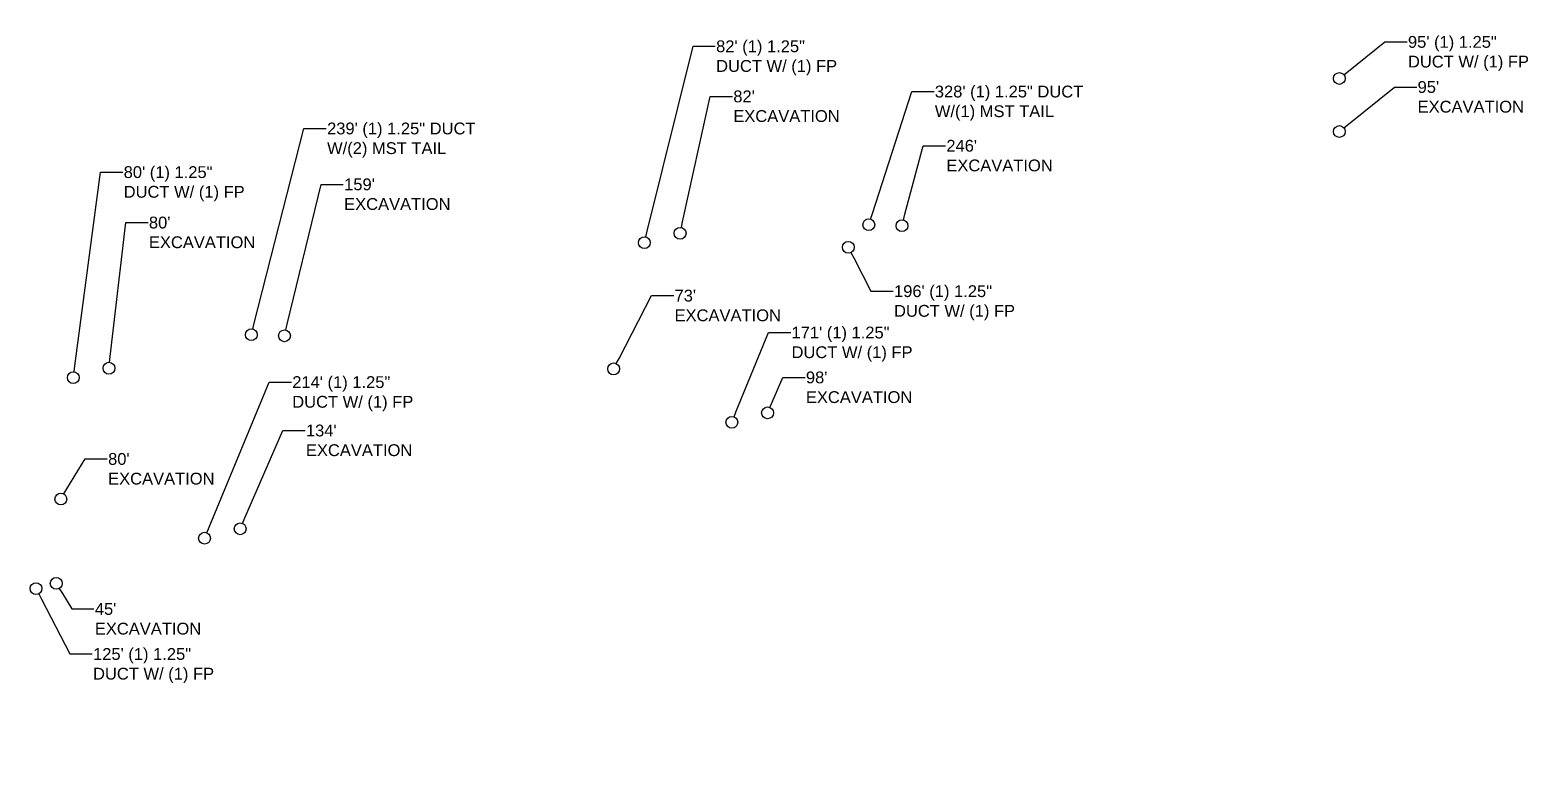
# Model space of a CAD drawing. Header units: millimetres. Extents: x -41032736 to 811436, y 699275 to 12282705.
# Drawn here: x -41030399 to -41029762, y 12280432 to 12280750 of the extents above; entities that cross this region are included whole.
import ezdxf
from ezdxf import colors
from ezdxf.entities.mleader import LeaderData, LeaderLine
from ezdxf.math import Vec2, Vec3

# ---------------------------------------------------------------- set-up
doc = ezdxf.new("R2010")
doc.units = ezdxf.units.MM
doc.header["$MEASUREMENT"] = 0
doc.layers.get('0').update_dxf_attribs({"linetype": 'CONTINUOUS'})
doc.layers.add('EXCAVATION', color=1, linetype='CONTINUOUS')
doc.styles.add('Legend', font='arial.ttf')

# ---------------------------------------------------------------- blocks, each defined once
blk = doc.blocks.new('_DotBlank')
at = {"color": 0, "linetype": 'ByBlock', "lineweight": -2}
blk.add_line((-0.5, 0), (-1, 0), dxfattribs=at)
blk.add_circle((0, 0), 0.5, dxfattribs=at)

msp = doc.modelspace()

# ---------------------------------------------------------------- leaders
at = {"layer": 'EXCAVATION', "linetype": 'Continuous'}
ml = msp.add_multileader_mtext('Standard', dxfattribs=at)
ml.set_content('95\' (1) 1.25"\\PDUCT W/ (1) FP', color=256, style='Legend')
ml.set_leader_properties()
ml.set_arrow_properties(name='DOTBLANK')
ml.build(insert=Vec2(0, 0))
ml.multileader.update_dxf_attribs({"dogleg_length": 0.36, "arrow_head_size": 5})
ctx = ml.context
ctx.base_point, ctx.char_height, ctx.arrow_head_size, ctx.landing_gap_size, ctx.plane_origin = Vec3(-41029816.32, 12280745.27), 5, 5, 0.347, Vec3(-41029855.8, 12280608.36)
notes = []
notes.append((ctx, [(0, (1, 1, 0), (-41029825.74, 12280745.27), (1, 0), 9.42, [(0, [(-41029844.99, 12280729.78)], 0, [])])]))
ctx.mtext.insert, ctx.mtext.width, ctx.mtext.flow_direction = Vec3(-41029815.97, 12280747.77), 0.00000000248, 5
ctx.mtext.has_bg_fill, ctx.mtext.bg_color, ctx.mtext.bg_scale_factor, ctx.mtext.bg_transparency, ctx.mtext.use_window_bg_color = 1, -1027028792, 1.5, 0, 1
ml = msp.add_multileader_mtext('Standard', dxfattribs=at)
ml.set_content('328\' (1) 1.25" DUCT\\PW/(1) {\\W1;MST TAIL}', color=256, style='Legend')
ml.set_leader_properties()
ml.set_arrow_properties(name='DOTBLANK')
ml.build(insert=Vec2(0, 0))
ml.multileader.update_dxf_attribs({"dogleg_length": 0.36, "arrow_head_size": 5})
ctx = ml.context
ctx.base_point, ctx.char_height, ctx.arrow_head_size, ctx.landing_gap_size, ctx.plane_origin = Vec3(-41030016.49, 12280724.25), 5, 5, 0.347, Vec3(-41030055.05, 12280558.03)
notes.append((ctx, [(0, (1, 1, 0), (-41030025.91, 12280724.25), (1, 0), 9.42, [(0, [(-41030044.08, 12280667.87)], 0, [])])]))
ctx.mtext.insert, ctx.mtext.width, ctx.mtext.flow_direction = Vec3(-41030016.14, 12280726.75), 0.00000000248, 5
ctx.mtext.has_bg_fill, ctx.mtext.bg_color, ctx.mtext.bg_scale_factor, ctx.mtext.bg_transparency, ctx.mtext.use_window_bg_color = 1, -1027028792, 1.5, 0, 1
ml = msp.add_multileader_mtext('Standard', dxfattribs=at)
ml.set_content('239\' (1) 1.25" DUCT\\PW/(2) {\\W1;MST TAIL}', color=256, style='Legend')
ml.set_leader_properties()
ml.set_arrow_properties(name='DOTBLANK')
ml.build(insert=Vec2(0, 0))
ml.multileader.update_dxf_attribs({"dogleg_length": 0.36, "arrow_head_size": 5})
ctx = ml.context
ctx.base_point, ctx.char_height, ctx.arrow_head_size, ctx.landing_gap_size, ctx.plane_origin = Vec3(-41030273.61, 12280708.62), 5, 5, 0.347, Vec3(-41030316.27, 12280511.44)
notes.append((ctx, [(0, (1, 1, 0), (-41030283.04, 12280708.62), (1, 0), 9.42, [(0, [(-41030305.31, 12280621.28)], 0, [])])]))
ctx.mtext.insert, ctx.mtext.width, ctx.mtext.flow_direction = Vec3(-41030273.27, 12280711.12), 0.00000000248, 5
ctx.mtext.has_bg_fill, ctx.mtext.bg_color, ctx.mtext.bg_scale_factor, ctx.mtext.bg_transparency, ctx.mtext.use_window_bg_color = 1, -1027028792, 1.5, 0, 1
at = {"layer": 'EXCAVATION', "color": 1, "lineweight": 9}
ml = msp.add_multileader_mtext('Standard', dxfattribs=at)
ml.set_content("73' \\PEXCAVATION ", color=1, style='Legend')
ml.set_leader_properties()
ml.set_arrow_properties(name='DOTBLANK')
ml.build(insert=Vec2(0, 0))
ml.multileader.update_dxf_attribs({"dogleg_length": 0.36, "arrow_head_size": 5})
ctx = ml.context
ctx.base_point, ctx.char_height, ctx.arrow_head_size, ctx.landing_gap_size, ctx.plane_origin = Vec3(-41030126.61, 12280637.85), 5, 5, 0.347, Vec3(-41030137.41, 12280554.02)
notes.append((ctx, [(1, (1, 1, 0), (-41030136.03, 12280637.85), (1, 0), 9.42, [(0, [(-41030152.04, 12280606.83)], 0, [])])]))
ctx.mtext.insert, ctx.mtext.width, ctx.mtext.defined_height, ctx.mtext.flow_direction = Vec3(-41030126.26, 12280640.35), 35.783, 11.4, 5
ctx.mtext.has_bg_fill, ctx.mtext.bg_color, ctx.mtext.bg_scale_factor, ctx.mtext.bg_transparency, ctx.mtext.use_window_bg_color = 1, -1027028792, 1.5, 0, 1
ml = msp.add_multileader_mtext('Standard', dxfattribs=at)
ml.set_content("80' \\PEXCAVATION ", color=1, style='Legend')
ml.set_leader_properties()
ml.set_arrow_properties(name='DOTBLANK')
ml.build(insert=Vec2(0, 0))
ml.multileader.update_dxf_attribs({"dogleg_length": 0.36, "arrow_head_size": 5})
ctx = ml.context
ctx.base_point, ctx.char_height, ctx.arrow_head_size, ctx.landing_gap_size, ctx.plane_origin = Vec3(-41030366.25, 12280568.71), 5, 5, 0.347, Vec3(-41030371.27, 12280498.91)
notes.append((ctx, [(1, (1, 1, 0), (-41030375.67, 12280568.71), (1, 0), 9.42, [(0, [(-41030385.9, 12280551.73)], 0, [])])]))
ctx.mtext.insert, ctx.mtext.width, ctx.mtext.defined_height, ctx.mtext.flow_direction = Vec3(-41030365.91, 12280571.21), 35.783, 11.4, 5
ctx.mtext.has_bg_fill, ctx.mtext.bg_color, ctx.mtext.bg_scale_factor, ctx.mtext.bg_transparency, ctx.mtext.use_window_bg_color = 1, -1027028792, 1.5, 0, 1
at = {"layer": 'EXCAVATION', "linetype": 'Continuous'}
ml = msp.add_multileader_mtext('Standard', dxfattribs=at)
ml.set_content('125\' (1) 1.25"\\PDUCT W/ (1) FP', color=256, style='Legend')
ml.set_leader_properties()
ml.set_arrow_properties(name='DOTBLANK')
ml.build(insert=Vec2(0, 0))
ml.multileader.update_dxf_attribs({"dogleg_length": 0.36, "arrow_head_size": 5})
ctx = ml.context
ctx.base_point, ctx.char_height, ctx.arrow_head_size, ctx.landing_gap_size, ctx.plane_origin = Vec3(-41030372.63, 12280486.13), 5, 5, 0.347, Vec3(-41030407.38, 12280403.98)
notes.append((ctx, [(0, (1, 1, 0), (-41030382.05, 12280486.13), (1, 0), 9.42, [(0, [(-41030396.42, 12280513.82)], 0, [])])]))
ctx.mtext.insert, ctx.mtext.width, ctx.mtext.flow_direction = Vec3(-41030372.28, 12280488.63), 0.00000000248, 5
ctx.mtext.has_bg_fill, ctx.mtext.bg_color, ctx.mtext.bg_scale_factor, ctx.mtext.bg_transparency, ctx.mtext.use_window_bg_color = 1, -1027028792, 1.5, 0, 1
for ctx, leaders in notes:
    for number, flags, end, landing, length, lines in leaders:
        leader = LeaderData()
        leader.index, (leader.has_last_leader_line, leader.has_dogleg_vector, leader.attachment_direction) = number, flags
        leader.last_leader_point, leader.dogleg_vector, leader.dogleg_length = Vec3(end), Vec3(landing), length
        for number, points, colour, breaks in lines:
            line = LeaderLine()
            line.index, line.vertices, line.color, line.breaks = number, Vec3.list(points), colors.encode_raw_color(colour), breaks
            leader.lines.append(line)
        ctx.leaders.append(leader)

# ---------------------------------------------------------------- next in the draw order: leaders
at = {"layer": 'EXCAVATION', "color": 1, "lineweight": 9}
ml = msp.add_multileader_mtext('Standard', dxfattribs=at)
ml.set_content("95' \\PEXCAVATION ", color=1, style='Legend')
ml.set_leader_properties()
ml.set_arrow_properties(name='DOTBLANK')
ml.build(insert=Vec2(0, 0))
ml.multileader.update_dxf_attribs({"dogleg_length": 0.36, "arrow_head_size": 5})
ctx = ml.context
ctx.base_point, ctx.char_height, ctx.arrow_head_size, ctx.landing_gap_size, ctx.plane_origin = Vec3(-41029812.24, 12280726.17), 5, 5, 0.347, Vec3(-41029816.18, 12280664.95)
notes = []
notes.append((ctx, [(1, (1, 1, 0), (-41029821.66, 12280726.17), (1, 0), 9.42, [(0, [(-41029844.99, 12280707.31)], 0, [])])]))
ctx.mtext.insert, ctx.mtext.width, ctx.mtext.defined_height, ctx.mtext.flow_direction = Vec3(-41029811.89, 12280728.67), 35.783, 11.4, 5
ctx.mtext.has_bg_fill, ctx.mtext.bg_color, ctx.mtext.bg_scale_factor, ctx.mtext.bg_transparency, ctx.mtext.use_window_bg_color = 1, -1027028792, 1.5, 0, 1
ml = msp.add_multileader_mtext('Standard', dxfattribs=at)
ml.set_content("246' \\PEXCAVATION ", color=1, style='Legend')
ml.set_leader_properties()
ml.set_arrow_properties(name='DOTBLANK')
ml.build(insert=Vec2(0, 0))
ml.multileader.update_dxf_attribs({"dogleg_length": 0.36, "arrow_head_size": 5})
ctx = ml.context
ctx.base_point, ctx.char_height, ctx.arrow_head_size, ctx.landing_gap_size, ctx.plane_origin = Vec3(-41030011.62, 12280701.3), 5, 5, 0.347, Vec3(-41030015.43, 12280614.62)
notes.append((ctx, [(1, (1, 1, 0), (-41030021.04, 12280701.3), (1, 0), 9.42, [(0, [(-41030030.06, 12280667.44)], 0, [])])]))
ctx.mtext.insert, ctx.mtext.width, ctx.mtext.defined_height, ctx.mtext.flow_direction = Vec3(-41030011.27, 12280703.8), 35.783, 11.4, 5
ctx.mtext.has_bg_fill, ctx.mtext.bg_color, ctx.mtext.bg_scale_factor, ctx.mtext.bg_transparency, ctx.mtext.use_window_bg_color = 1, -1027028792, 1.5, 0, 1
ml = msp.add_multileader_mtext('Standard', dxfattribs=at)
ml.set_content("159' \\PEXCAVATION ", color=1, style='Legend')
ml.set_leader_properties()
ml.set_arrow_properties(name='DOTBLANK')
ml.build(insert=Vec2(0, 0))
ml.multileader.update_dxf_attribs({"dogleg_length": 0.36, "arrow_head_size": 5})
ctx = ml.context
ctx.base_point, ctx.char_height, ctx.arrow_head_size, ctx.landing_gap_size, ctx.plane_origin = Vec3(-41030266.4, 12280684.96), 5, 5, 0.347, Vec3(-41030276.65, 12280568.03)
notes.append((ctx, [(1, (1, 1, 0), (-41030275.82, 12280684.96), (1, 0), 9.42, [(0, [(-41030291.29, 12280620.85)], 0, [])])]))
ctx.mtext.insert, ctx.mtext.width, ctx.mtext.defined_height, ctx.mtext.flow_direction = Vec3(-41030266.05, 12280687.46), 35.783, 11.4, 5
ctx.mtext.has_bg_fill, ctx.mtext.bg_color, ctx.mtext.bg_scale_factor, ctx.mtext.bg_transparency, ctx.mtext.use_window_bg_color = 1, -1027028792, 1.5, 0, 1
at = {"layer": 'EXCAVATION', "linetype": 'Continuous'}
ml = msp.add_multileader_mtext('Standard', dxfattribs=at)
ml.set_content('171\' (1) 1.25"\\PDUCT W/ (1) FP', color=256, style='Legend')
ml.set_leader_properties()
ml.set_arrow_properties(name='DOTBLANK')
ml.build(insert=Vec2(0, 0))
ml.multileader.update_dxf_attribs({"dogleg_length": 0.36, "arrow_head_size": 5})
ctx = ml.context
ctx.base_point, ctx.char_height, ctx.arrow_head_size, ctx.landing_gap_size, ctx.plane_origin = Vec3(-41030077.12, 12280622.23), 5, 5, 0.347, Vec3(-41030112.98, 12280474.4)
notes.append((ctx, [(0, (1, 1, 0), (-41030086.54, 12280622.23), (1, 0), 9.42, [(0, [(-41030102.01, 12280584.24)], 0, [])])]))
ctx.mtext.insert, ctx.mtext.width, ctx.mtext.flow_direction = Vec3(-41030076.77, 12280624.73), 0.00000000248, 5
ctx.mtext.has_bg_fill, ctx.mtext.bg_color, ctx.mtext.bg_scale_factor, ctx.mtext.bg_transparency, ctx.mtext.use_window_bg_color = 1, -1027028792, 1.5, 0, 1
ml = msp.add_multileader_mtext('Standard', dxfattribs=at)
ml.set_content('214\' (1) 1.25"\\PDUCT W/ (1) FP', color=256, style='Legend')
ml.set_leader_properties()
ml.set_arrow_properties(name='DOTBLANK')
ml.build(insert=Vec2(0, 0))
ml.multileader.update_dxf_attribs({"dogleg_length": 0.36, "arrow_head_size": 5})
ctx = ml.context
ctx.base_point, ctx.char_height, ctx.arrow_head_size, ctx.landing_gap_size, ctx.plane_origin = Vec3(-41030288.34, 12280601.24), 5, 5, 0.347, Vec3(-41030336.09, 12280425.32)
notes.append((ctx, [(0, (1, 1, 0), (-41030297.76, 12280601.24), (1, 0), 9.42, [(0, [(-41030325.12, 12280535.16)], 0, [])])]))
ctx.mtext.insert, ctx.mtext.width, ctx.mtext.flow_direction = Vec3(-41030288, 12280603.74), 0.00000000248, 5
ctx.mtext.has_bg_fill, ctx.mtext.bg_color, ctx.mtext.bg_scale_factor, ctx.mtext.bg_transparency, ctx.mtext.use_window_bg_color = 1, -1027028792, 1.5, 0, 1
at = {"layer": 'EXCAVATION', "color": 1, "lineweight": 9}
ml = msp.add_multileader_mtext('Standard', dxfattribs=at)
ml.set_content("45' \\PEXCAVATION ", color=1, style='Legend')
ml.set_leader_properties()
ml.set_arrow_properties(name='DOTBLANK')
ml.build(insert=Vec2(0, 0))
ml.multileader.update_dxf_attribs({"dogleg_length": 0.36, "arrow_head_size": 5})
ctx = ml.context
ctx.base_point, ctx.char_height, ctx.arrow_head_size, ctx.landing_gap_size, ctx.plane_origin = Vec3(-41030371.87, 12280505.2), 5, 5, 0.347, Vec3(-41030372.92, 12280460.96)
notes.append((ctx, [(1, (1, 1, 0), (-41030381.3, 12280505.2), (1, 0), 9.42, [(0, [(-41030387.86, 12280516.01)], 0, [])])]))
ctx.mtext.insert, ctx.mtext.width, ctx.mtext.defined_height, ctx.mtext.flow_direction = Vec3(-41030371.53, 12280507.7), 35.783, 11.4, 5
ctx.mtext.has_bg_fill, ctx.mtext.bg_color, ctx.mtext.bg_scale_factor, ctx.mtext.bg_transparency, ctx.mtext.use_window_bg_color = 1, -1027028792, 1.5, 0, 1
for ctx, leaders in notes:
    for number, flags, end, landing, length, lines in leaders:
        leader = LeaderData()
        leader.index, (leader.has_last_leader_line, leader.has_dogleg_vector, leader.attachment_direction) = number, flags
        leader.last_leader_point, leader.dogleg_vector, leader.dogleg_length = Vec3(end), Vec3(landing), length
        for number, points, colour, breaks in lines:
            line = LeaderLine()
            line.index, line.vertices, line.color, line.breaks = number, Vec3.list(points), colors.encode_raw_color(colour), breaks
            leader.lines.append(line)
        ctx.leaders.append(leader)

# ---------------------------------------------------------------- next in the draw order: leaders
at = {"layer": 'EXCAVATION', "linetype": 'Continuous'}
ml = msp.add_multileader_mtext('Standard', dxfattribs=at)
ml.set_content('80\' (1) 1.25"\\PDUCT W/ (1) FP', color=256, style='Legend')
ml.set_leader_properties()
ml.set_arrow_properties(name='DOTBLANK')
ml.build(insert=Vec2(0, 0))
ml.multileader.update_dxf_attribs({"dogleg_length": 0.36, "arrow_head_size": 5})
ctx = ml.context
ctx.base_point, ctx.char_height, ctx.arrow_head_size, ctx.landing_gap_size, ctx.plane_origin = Vec3(-41030359.68, 12280690.14), 5, 5, 0.347, Vec3(-41030391.62, 12280493.29)
notes = []
notes.append((ctx, [(0, (1, 1, 0), (-41030369.1, 12280690.14), (1, 0), 9.42, [(0, [(-41030380.65, 12280603.13)], 0, [])])]))
ctx.mtext.insert, ctx.mtext.width, ctx.mtext.flow_direction = Vec3(-41030359.33, 12280692.64), 0.00000000248, 5
ctx.mtext.has_bg_fill, ctx.mtext.bg_color, ctx.mtext.bg_scale_factor, ctx.mtext.bg_transparency, ctx.mtext.use_window_bg_color = 1, -1027028792, 1.5, 0, 1
at = {"layer": 'EXCAVATION', "color": 1, "lineweight": 9}
ml = msp.add_multileader_mtext('Standard', dxfattribs=at)
ml.set_content("98' \\PEXCAVATION ", color=1, style='Legend')
ml.set_leader_properties()
ml.set_arrow_properties(name='DOTBLANK')
ml.build(insert=Vec2(0, 0))
ml.multileader.update_dxf_attribs({"dogleg_length": 0.36, "arrow_head_size": 5})
ctx = ml.context
ctx.base_point, ctx.char_height, ctx.arrow_head_size, ctx.landing_gap_size, ctx.plane_origin = Vec3(-41030071.04, 12280603.22), 5, 5, 0.347, Vec3(-41030073.36, 12280530.99)
notes.append((ctx, [(1, (1, 1, 0), (-41030080.46, 12280603.22), (1, 0), 9.42, [(0, [(-41030086.91, 12280588.22)], 0, [])])]))
ctx.mtext.insert, ctx.mtext.width, ctx.mtext.defined_height, ctx.mtext.flow_direction = Vec3(-41030070.69, 12280605.72), 35.783, 11.4, 5
ctx.mtext.has_bg_fill, ctx.mtext.bg_color, ctx.mtext.bg_scale_factor, ctx.mtext.bg_transparency, ctx.mtext.use_window_bg_color = 1, -1027028792, 1.5, 0, 1
ml = msp.add_multileader_mtext('Standard', dxfattribs=at)
ml.set_content("134' \\PEXCAVATION ", color=1, style='Legend')
ml.set_leader_properties()
ml.set_arrow_properties(name='DOTBLANK')
ml.build(insert=Vec2(0, 0))
ml.multileader.update_dxf_attribs({"dogleg_length": 0.36, "arrow_head_size": 5})
ctx = ml.context
ctx.base_point, ctx.char_height, ctx.arrow_head_size, ctx.landing_gap_size, ctx.plane_origin = Vec3(-41030282.57, 12280580.75), 5, 5, 0.347, Vec3(-41030296.47, 12280481.91)
notes.append((ctx, [(1, (1, 1, 0), (-41030291.99, 12280580.75), (1, 0), 9.42, [(0, [(-41030310.02, 12280539.14)], 0, [])])]))
ctx.mtext.insert, ctx.mtext.width, ctx.mtext.defined_height, ctx.mtext.flow_direction = Vec3(-41030282.22, 12280583.25), 35.783, 11.4, 5
ctx.mtext.has_bg_fill, ctx.mtext.bg_color, ctx.mtext.bg_scale_factor, ctx.mtext.bg_transparency, ctx.mtext.use_window_bg_color = 1, -1027028792, 1.5, 0, 1
for ctx, leaders in notes:
    for number, flags, end, landing, length, lines in leaders:
        leader = LeaderData()
        leader.index, (leader.has_last_leader_line, leader.has_dogleg_vector, leader.attachment_direction) = number, flags
        leader.last_leader_point, leader.dogleg_vector, leader.dogleg_length = Vec3(end), Vec3(landing), length
        for number, points, colour, breaks in lines:
            line = LeaderLine()
            line.index, line.vertices, line.color, line.breaks = number, Vec3.list(points), colors.encode_raw_color(colour), breaks
            leader.lines.append(line)
        ctx.leaders.append(leader)

# ---------------------------------------------------------------- next in the draw order: leaders
ml = msp.add_multileader_mtext('Standard', dxfattribs=at)
ml.set_content("80' \\PEXCAVATION ", color=1, style='Legend')
ml.set_leader_properties()
ml.set_arrow_properties(name='DOTBLANK')
ml.build(insert=Vec2(0, 0))
ml.multileader.update_dxf_attribs({"dogleg_length": 0.36, "arrow_head_size": 5})
ctx = ml.context
ctx.base_point, ctx.char_height, ctx.arrow_head_size, ctx.landing_gap_size, ctx.plane_origin = Vec3(-41030349, 12280668.79), 5, 5, 0.347, Vec3(-41030352, 12280549.88)
notes = []
notes.append((ctx, [(1, (1, 1, 0), (-41030358.42, 12280668.79), (1, 0), 9.42, [(0, [(-41030365.55, 12280607.11)], 0, [])])]))
ctx.mtext.insert, ctx.mtext.width, ctx.mtext.defined_height, ctx.mtext.flow_direction = Vec3(-41030348.65, 12280671.29), 35.783, 11.4, 5
ctx.mtext.has_bg_fill, ctx.mtext.bg_color, ctx.mtext.bg_scale_factor, ctx.mtext.bg_transparency, ctx.mtext.use_window_bg_color = 1, -1027028792, 1.5, 0, 1
at = {"layer": 'EXCAVATION', "linetype": 'Continuous'}
ml = msp.add_multileader_mtext('Standard', dxfattribs=at)
ml.set_content('196\' (1) 1.25"\\PDUCT W/ (1) FP', color=256, style='Legend')
ml.set_leader_properties()
ml.set_arrow_properties(name='DOTBLANK')
ml.build(insert=Vec2(0, 0))
ml.multileader.update_dxf_attribs({"dogleg_length": 0.36, "arrow_head_size": 5})
ctx = ml.context
ctx.base_point, ctx.char_height, ctx.arrow_head_size, ctx.landing_gap_size, ctx.plane_origin = Vec3(-41030033.76, 12280639.74), 5, 5, 0.347, Vec3(-41030063.74, 12280548.49)
notes.append((ctx, [(0, (1, 1, 0), (-41030043.18, 12280639.74), (1, 0), 9.42, [(0, [(-41030052.77, 12280658.33)], 0, [])])]))
ctx.mtext.insert, ctx.mtext.width, ctx.mtext.flow_direction = Vec3(-41030033.41, 12280642.24), 0.00000000248, 5
ctx.mtext.has_bg_fill, ctx.mtext.bg_color, ctx.mtext.bg_scale_factor, ctx.mtext.bg_transparency, ctx.mtext.use_window_bg_color = 1, -1027028792, 1.5, 0, 1
for ctx, leaders in notes:
    for number, flags, end, landing, length, lines in leaders:
        leader = LeaderData()
        leader.index, (leader.has_last_leader_line, leader.has_dogleg_vector, leader.attachment_direction) = number, flags
        leader.last_leader_point, leader.dogleg_vector, leader.dogleg_length = Vec3(end), Vec3(landing), length
        for number, points, colour, breaks in lines:
            line = LeaderLine()
            line.index, line.vertices, line.color, line.breaks = number, Vec3.list(points), colors.encode_raw_color(colour), breaks
            leader.lines.append(line)
        ctx.leaders.append(leader)

# ---------------------------------------------------------------- next in the draw order: leaders
ml = msp.add_multileader_mtext('Standard', dxfattribs=at)
ml.set_content('82\' (1) 1.25"\\PDUCT W/ (1) FP', color=256, style='Legend')
ml.set_leader_properties()
ml.set_arrow_properties(name='DOTBLANK')
ml.build(insert=Vec2(0, 0))
ml.multileader.update_dxf_attribs({"dogleg_length": 0.36, "arrow_head_size": 5})
ctx = ml.context
ctx.base_point, ctx.char_height, ctx.arrow_head_size, ctx.landing_gap_size, ctx.plane_origin = Vec3(-41030109.03, 12280743.41), 5, 5, 0.347, Vec3(-41030149.98, 12280550.42)
notes = []
notes.append((ctx, [(0, (1, 1, 0), (-41030118.45, 12280743.41), (1, 0), 9.42, [(0, [(-41030139.01, 12280660.26)], 0, [])])]))
ctx.mtext.insert, ctx.mtext.width, ctx.mtext.flow_direction = Vec3(-41030108.68, 12280745.91), 0.00000000248, 5
ctx.mtext.has_bg_fill, ctx.mtext.bg_color, ctx.mtext.bg_scale_factor, ctx.mtext.bg_transparency, ctx.mtext.use_window_bg_color = 1, -1027028792, 1.5, 0, 1
for ctx, leaders in notes:
    for number, flags, end, landing, length, lines in leaders:
        leader = LeaderData()
        leader.index, (leader.has_last_leader_line, leader.has_dogleg_vector, leader.attachment_direction) = number, flags
        leader.last_leader_point, leader.dogleg_vector, leader.dogleg_length = Vec3(end), Vec3(landing), length
        for number, points, colour, breaks in lines:
            line = LeaderLine()
            line.index, line.vertices, line.color, line.breaks = number, Vec3.list(points), colors.encode_raw_color(colour), breaks
            leader.lines.append(line)
        ctx.leaders.append(leader)

# ---------------------------------------------------------------- next in the draw order: leaders
at = {"layer": 'EXCAVATION', "color": 1, "lineweight": 9}
ml = msp.add_multileader_mtext('Standard', dxfattribs=at)
ml.set_content("82' \\PEXCAVATION ", color=1, style='Legend')
ml.set_leader_properties()
ml.set_arrow_properties(name='DOTBLANK')
ml.build(insert=Vec2(0, 0))
ml.multileader.update_dxf_attribs({"dogleg_length": 0.36, "arrow_head_size": 5})
ctx = ml.context
ctx.base_point, ctx.char_height, ctx.arrow_head_size, ctx.landing_gap_size, ctx.plane_origin = Vec3(-41030101.76, 12280722.2), 5, 5, 0.347, Vec3(-41030110.35, 12280607.01)
notes = []
notes.append((ctx, [(1, (1, 1, 0), (-41030111.18, 12280722.2), (1, 0), 9.42, [(0, [(-41030123.91, 12280664.24)], 0, [])])]))
ctx.mtext.insert, ctx.mtext.width, ctx.mtext.defined_height, ctx.mtext.flow_direction = Vec3(-41030101.41, 12280724.7), 35.783, 11.4, 5
ctx.mtext.has_bg_fill, ctx.mtext.bg_color, ctx.mtext.bg_scale_factor, ctx.mtext.bg_transparency, ctx.mtext.use_window_bg_color = 1, -1027028792, 1.5, 0, 1
for ctx, leaders in notes:
    for number, flags, end, landing, length, lines in leaders:
        leader = LeaderData()
        leader.index, (leader.has_last_leader_line, leader.has_dogleg_vector, leader.attachment_direction) = number, flags
        leader.last_leader_point, leader.dogleg_vector, leader.dogleg_length = Vec3(end), Vec3(landing), length
        for number, points, colour, breaks in lines:
            line = LeaderLine()
            line.index, line.vertices, line.color, line.breaks = number, Vec3.list(points), colors.encode_raw_color(colour), breaks
            leader.lines.append(line)
        ctx.leaders.append(leader)

doc.saveas('drawing.dxf')
